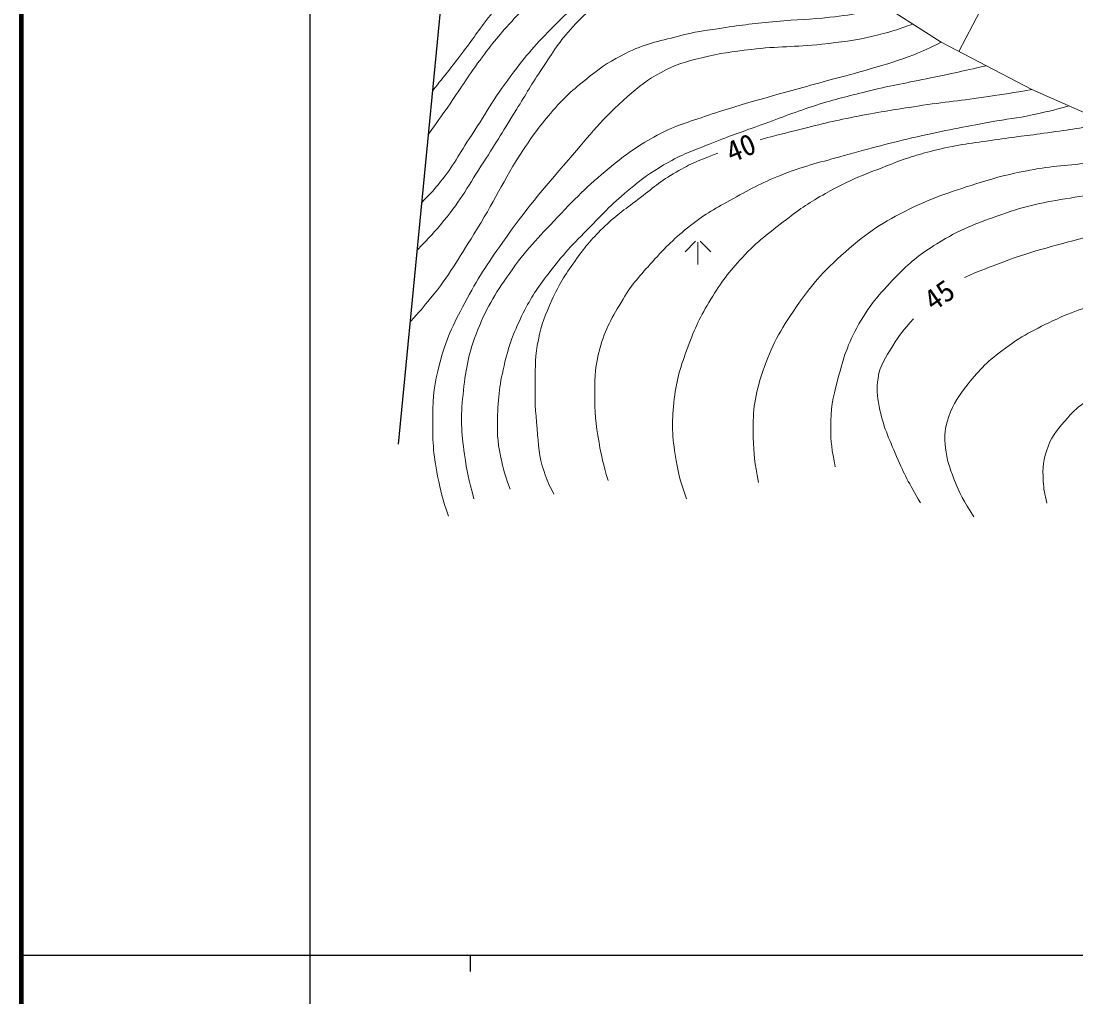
# Model space of a CAD drawing. Units: millimetres, scale not verified. Extents: x 40000 to 680000, y 20000 to 380000.
# Drawn here: x 40000 to 105745, y 202409 to 263190 of the extents above; entities that cross this region are included whole.
import ezdxf
from ezdxf.enums import TextEntityAlignment as Align

# ---------------------------------------------------------------- set-up
doc = ezdxf.new("R2010")
doc.units = ezdxf.units.MM
doc.header["$LTSCALE"] = 1000
for name, color, linetype, lineweight in [('M-BMK-OTRS', 5, 'Continuous', 25), ('M-TTL', 2, 'Continuous', 140), ('M-TTL-BAND', 7, 'Continuous', 25), ('M-WORK', 1, 'Continuous', 13)]:
    doc.layers.add(name, color=color, linetype=linetype, lineweight=lineweight)
doc.styles.add('ＭＳ ゴシック', font='')
doc.styles.get('ＭＳ ゴシック').set_extended_font_data('MS Gothic')

msp = doc.modelspace()

# ---------------------------------------------------------------- linework, layer by layer
at = {"layer": 'M-BMK-OTRS'}
msp.add_line((63517, 236834), (67937, 282208), dxfattribs=at)
at = {"layer": 'M-TTL'}
msp.add_line((40000, 380000), (40000, 20000), dxfattribs=at)
at = {"layer": 'M-TTL-BAND'}
for p, q in [((58000, 370000), (58000, 20000)), ((40000, 205000), (579000, 205000)), ((68000, 205000), (68000, 204000))]:
    msp.add_line(p, q, dxfattribs=at)
at = {"layer": 'M-WORK'}
for p, q in [((98458, 261294), (105347, 274536)), ((91724, 265481), (97354, 261869)), ((97354, 261869), (103003, 258929)), ((103003, 258929), (107804, 256803)), ((82040, 249482), (81381, 248823)), ((82181, 248023), (82181, 249423)), ((82981, 248823), (82323, 249482))]:
    msp.add_line(p, q, dxfattribs=at)
for points, knots in [([(65664, 258876), (66483, 259894), (66696, 260161), (67340, 260998), (68050, 261922), (68411, 262468), (69122, 263390), (69839, 264320), (70164, 264911), (70999, 265736), (71639, 266368), (72037, 266697), (72805, 267167), (73498, 267590), (73942, 267731), (74705, 268011), (75862, 268436), (76559, 268526), (77754, 268832), (78565, 269039), (79027, 269129), (79841, 269324), (80895, 269578), (81501, 269666), (82538, 269981), (83379, 270236), (83668, 270339), (84662, 270718)], [0, 0, 0, 0, 1, 1, 1, 2, 2, 2, 3, 3, 3, 4, 4, 4, 5, 5, 5, 6, 6, 6, 7, 7, 7, 8, 8, 8, 9, 9, 9, 9]), ([(65399, 256154), (65981, 256966), (66127, 257174), (66589, 257832), (67389, 258969), (67775, 259649), (68606, 260764), (69389, 261812), (69845, 262391), (70741, 263344), (71598, 264254), (72034, 264837), (73063, 265548), (73973, 266178), (74602, 266334), (75619, 266768), (76745, 267248), (77381, 267512), (78551, 267870), (79818, 268258), (80558, 268366), (81858, 268621), (82742, 268794), (83252, 268810), (84133, 268996), (84970, 269173), (85256, 269252), (86256, 269536)], [0, 0, 0, 0, 1, 1, 1, 2, 2, 2, 3, 3, 3, 4, 4, 4, 5, 5, 5, 6, 6, 6, 7, 7, 7, 8, 8, 8, 9, 9, 9, 9]), ([(64985, 251897), (65477, 252390), (65613, 252556), (65991, 253000), (66863, 254025), (67176, 254733), (67926, 255850), (68954, 257382), (69417, 258319), (70530, 259790), (71500, 261072), (72084, 261767), (73227, 262898), (74142, 263803), (74665, 264320), (75737, 265032), (76952, 265840), (77758, 266104), (79137, 266580), (80203, 266948), (80838, 267047), (81952, 267214), (83197, 267399), (83908, 267397), (85165, 267448), (86700, 267510), (87227, 267485), (89097, 267429)], [0, 0, 0, 0, 1, 1, 1, 2, 2, 2, 3, 3, 3, 4, 4, 4, 5, 5, 5, 6, 6, 6, 7, 7, 7, 8, 8, 8, 9, 9, 9, 9]), ([(64697, 248943), (65506, 249756), (65734, 250024), (66349, 250760), (67456, 252087), (67893, 252971), (68835, 254419), (69654, 255679), (70080, 256405), (70876, 257679), (71499, 258677), (71817, 259257), (72471, 260236), (73172, 261288), (73533, 261913), (74394, 262839), (74898, 263382), (75184, 263711), (75825, 264082), (76375, 264401), (76722, 264515), (77326, 264716), (77830, 264883), (78019, 264930), (78639, 265067)], [0, 0, 0, 0, 1, 1, 1, 2, 2, 2, 3, 3, 3, 4, 4, 4, 5, 5, 5, 6, 6, 6, 7, 7, 7, 8, 8, 8, 8]), ([(64261, 244471), (64882, 245136), (65049, 245349), (65528, 245935), (66719, 247389), (67221, 248332), (68225, 249922), (69502, 251942), (70004, 253205), (71321, 255199), (71974, 256186), (72375, 256721), (73151, 257615), (73962, 258550), (74500, 259006), (75473, 259773), (76275, 260405), (76762, 260727), (77677, 261180), (78895, 261782), (79671, 261910), (80985, 262259), (82011, 262531), (82609, 262587), (83658, 262751), (84990, 262959), (85742, 263040), (87083, 263173), (88381, 263302), (89117, 263281), (90413, 263431), (91272, 263531), (91765, 263563), (92594, 263807), (93042, 263939), (93210, 263990), (93723, 264199)], [0, 0, 0, 0, 1, 1, 1, 2, 2, 2, 3, 3, 3, 4, 4, 4, 5, 5, 5, 6, 6, 6, 7, 7, 7, 8, 8, 8, 9, 9, 9, 10, 10, 10, 11, 11, 11, 12, 12, 12, 12]), ([(66639, 232343), (66259, 233480), (66159, 233857), (65959, 234852), (65671, 236285), (65647, 237120), (65654, 238582), (65661, 239857), (65752, 240585), (66076, 241818), (66487, 243380), (66887, 244218), (67648, 245641), (68469, 247177), (69012, 247995), (70017, 249418), (71499, 251515), (72436, 252616), (74121, 254554), (75503, 256144), (76215, 257111), (77804, 258494), (78561, 259154), (79011, 259511), (79891, 259995), (80812, 260503), (81404, 260654), (82424, 260910), (83604, 261206), (84289, 261277), (85497, 261426), (87211, 261637), (88190, 261556), (89906, 261754), (91158, 261899), (91870, 261951), (93096, 262247), (94083, 262485), (94440, 262598), (95584, 263004)], [0, 0, 0, 0, 1, 1, 1, 2, 2, 2, 3, 3, 3, 4, 4, 4, 5, 5, 5, 6, 6, 6, 7, 7, 7, 8, 8, 8, 9, 9, 9, 10, 10, 10, 11, 11, 11, 12, 12, 12, 13, 13, 13, 13]), ([(68224, 233435), (67879, 234687), (67789, 235101), (67638, 236191), (67437, 237634), (67385, 238472), (67544, 239920), (67708, 241420), (67829, 242285), (68365, 243696), (68965, 245279), (69480, 246109), (70452, 247496), (71478, 248959), (72203, 249669), (73431, 250967), (74718, 252327), (75464, 253079), (76925, 254251), (77925, 255051), (78517, 255475), (79646, 256080), (80825, 256712), (81572, 256887), (82836, 257323), (84167, 257782), (84932, 257983), (86284, 258379), (87835, 258832), (88713, 259051), (90271, 259481), (91334, 259774), (91935, 259919), (92992, 260231), (94036, 260540), (94633, 260690), (95642, 261099), (96321, 261375), (96559, 261479), (97354, 261869)], [0, 0, 0, 0, 1, 1, 1, 2, 2, 2, 3, 3, 3, 4, 4, 4, 5, 5, 5, 6, 6, 6, 7, 7, 7, 8, 8, 8, 9, 9, 9, 10, 10, 10, 11, 11, 11, 12, 12, 12, 13, 13, 13, 13]), ([(70473, 234036), (70187, 234803), (70112, 235062), (69957, 235740), (69723, 236757), (69664, 237355), (69691, 238398), (69726, 239802), (69827, 240599), (70160, 241963), (70461, 243199), (70740, 243871), (71301, 245012), (71797, 246021), (72176, 246537), (72849, 247436), (73770, 248665), (74389, 249276), (75461, 250376), (76477, 251419), (77045, 252014), (78181, 252924), (78988, 253571), (79469, 253905), (80370, 254410), (81365, 254967), (81986, 255157), (83044, 255583), (84235, 256061), (84919, 256285), (86124, 256724), (87471, 257214), (88214, 257526), (89580, 257959), (90786, 258342), (91479, 258499), (92707, 258804), (94150, 259162), (94974, 259293), (96429, 259601), (97131, 259750), (97526, 259824), (98227, 259976), (98980, 260140), (99219, 260196), (100150, 260414)], [0, 0, 0, 0, 1, 1, 1, 2, 2, 2, 3, 3, 3, 4, 4, 4, 5, 5, 5, 6, 6, 6, 7, 7, 7, 8, 8, 8, 9, 9, 9, 10, 10, 10, 11, 11, 11, 12, 12, 12, 13, 13, 13, 14, 14, 14, 15, 15, 15, 15]), ([(86062, 255801), (87252, 256123), (87565, 256203), (88532, 256443), (89949, 256794), (90743, 256995), (92176, 257271), (93623, 257550), (94440, 257673), (95897, 257897), (97615, 258161), (98589, 258227), (100307, 258491), (101361, 258653), (101702, 258706), (103003, 258929)], [0, 0, 0, 0, 1, 1, 1, 2, 2, 2, 3, 3, 3, 4, 4, 4, 5, 5, 5, 5]), ([(76584, 234580), (76270, 235666), (76186, 236007), (76021, 236941), (75810, 238136), (75756, 238823), (75755, 240037), (75755, 241113), (75789, 241734), (76068, 242773), (76414, 244063), (76834, 244724), (77522, 245869), (78118, 246861), (78577, 247339), (79352, 248199), (80204, 249146), (80713, 249660), (81713, 250450), (82675, 251211), (83297, 251529), (84371, 252124), (85582, 252794), (86268, 253175), (87561, 253672), (88985, 254218), (89828, 254401), (91298, 254813), (93065, 255309), (94060, 255572), (95848, 255986), (97638, 256400), (98654, 256574), (100460, 256908), (101460, 257093), (102030, 257137), (103025, 257346), (103927, 257535), (104230, 257614), (105318, 257904)], [0, 0, 0, 0, 1, 1, 1, 2, 2, 2, 3, 3, 3, 4, 4, 4, 5, 5, 5, 6, 6, 6, 7, 7, 7, 8, 8, 8, 9, 9, 9, 10, 10, 10, 11, 11, 11, 12, 12, 12, 13, 13, 13, 13]), ([(81464, 233436), (81052, 234666), (80927, 235101), (80761, 236204), (80560, 237536), (80562, 238313), (80714, 239652), (80861, 240950), (81107, 241662), (81558, 242888), (82004, 244100), (82320, 244763), (82989, 245867), (83650, 246958), (84094, 247534), (84959, 248471), (85920, 249511), (86584, 249973), (87703, 250839), (88607, 251539), (89149, 251892), (90142, 252458), (91667, 253327), (92612, 253648), (94247, 254287), (95329, 254710), (95958, 254895), (97085, 255178), (98464, 255525), (99268, 255572), (100673, 255788), (101962, 255987), (102690, 256052), (103981, 256234), (105476, 256445), (105949, 256518), (107804, 256803)], [0, 0, 0, 0, 1, 1, 1, 2, 2, 2, 3, 3, 3, 4, 4, 4, 5, 5, 5, 6, 6, 6, 7, 7, 7, 8, 8, 8, 9, 9, 9, 10, 10, 10, 11, 11, 11, 12, 12, 12, 12]), ([(73201, 233731), (72880, 234342), (72793, 234568), (72599, 235130), (72254, 236131), (72262, 236751), (72161, 237804), (72053, 238936), (72018, 239576), (72036, 240713), (72053, 241742), (72030, 242332), (72239, 243339), (72447, 244338), (72659, 244883), (73084, 245810), (73539, 246803), (73877, 247325), (74507, 248218), (75118, 249086), (75501, 249553), (76258, 250298), (77044, 251071), (77571, 251410), (78447, 252080), (79355, 252774), (79833, 253216), (80824, 253784), (81789, 254338), (82196, 254495), (83419, 254957)], [0, 0, 0, 0, 1, 1, 1, 2, 2, 2, 3, 3, 3, 4, 4, 4, 5, 5, 5, 6, 6, 6, 7, 7, 7, 8, 8, 8, 9, 9, 9, 10, 10, 10, 10]), ([(85956, 234460), (85715, 235722), (85661, 236169), (85639, 237275), (85610, 238771), (85669, 239651), (86132, 241075), (86677, 242752), (87147, 243661), (88137, 245120), (89214, 246708), (89935, 247546), (91374, 248815), (92786, 250060), (93694, 250660), (95385, 251488), (97051, 252305), (98069, 252585), (99837, 253150), (100894, 253487), (101502, 253633), (102589, 253853), (104115, 254163), (104998, 254175), (106545, 254354), (107850, 254504), (108584, 254563), (109891, 254698), (111104, 254823), (111482, 254862), (112995, 255020)], [0, 0, 0, 0, 1, 1, 1, 2, 2, 2, 3, 3, 3, 4, 4, 4, 5, 5, 5, 6, 6, 6, 7, 7, 7, 8, 8, 8, 9, 9, 9, 10, 10, 10, 10]), ([(90745, 235424), (90528, 236521), (90467, 236918), (90463, 237886), (90459, 239039), (90588, 239693), (90886, 240806), (91266, 242226), (91496, 243046), (92223, 244324), (92986, 245668), (93608, 246313), (94685, 247420), (95517, 248276), (96066, 248688), (97078, 249320), (98549, 250239), (99488, 250572), (101124, 251150), (102736, 251720), (103694, 251886), (105380, 252170), (107040, 252450), (107992, 252454), (109673, 252557), (111745, 252684), (112908, 252758), (114985, 252768), (118505, 252785), (120475, 252620), (123992, 252451), (126165, 252347), (127393, 252379), (129550, 252100), (131379, 251863), (132434, 251805), (134194, 251255), (135995, 250693), (136950, 250170), (138557, 249180), (140088, 248236), (140804, 247493), (142145, 246295), (143782, 244831), (144634, 243935), (146121, 242319), (147541, 240776), (148231, 239819), (149568, 238203), (150882, 236615), (151594, 235707), (152911, 234122), (153976, 232839), (154316, 232434), (155655, 230850)], [0, 0, 0, 0, 1, 1, 1, 2, 2, 2, 3, 3, 3, 4, 4, 4, 5, 5, 5, 6, 6, 6, 7, 7, 7, 8, 8, 8, 9, 9, 9, 10, 10, 10, 11, 11, 11, 12, 12, 12, 13, 13, 13, 14, 14, 14, 15, 15, 15, 16, 16, 16, 17, 17, 17, 18, 18, 18, 18]), ([(98793, 247214), (99764, 247643), (100051, 247745), (100868, 248058), (102947, 248854), (104174, 249128), (106322, 249712), (107378, 249998), (107981, 250131), (109066, 250275), (110975, 250528), (112065, 250497), (113991, 250521), (116712, 250554), (118236, 250406), (120957, 250380), (123114, 250359), (124326, 250496), (126481, 250380), (128273, 250284), (129307, 250337), (131054, 249923), (132793, 249510), (133753, 249149), (135346, 248340), (136974, 247512), (137813, 246896), (139252, 245771), (140800, 244561), (141623, 243815), (142981, 242394), (144573, 240727), (145292, 239637), (146710, 237820), (147852, 236358), (148382, 235454), (149560, 234021), (150399, 232999), (150879, 232419), (151882, 231558), (152476, 231047), (152701, 230863), (153465, 230327)], [0, 0, 0, 0, 1, 1, 1, 2, 2, 2, 3, 3, 3, 4, 4, 4, 5, 5, 5, 6, 6, 6, 7, 7, 7, 8, 8, 8, 9, 9, 9, 10, 10, 10, 11, 11, 11, 12, 12, 12, 13, 13, 13, 14, 14, 14, 14]), ([(99374, 232317), (98739, 233353), (98499, 233698), (98143, 234674), (97874, 235410), (97698, 235830), (97615, 236609), (97548, 237239), (97546, 237618), (97720, 238227), (97987, 239155), (98286, 239649), (98881, 240408), (99649, 241387), (100140, 241911), (101133, 242660), (102362, 243587), (103149, 243983), (104546, 244630), (105874, 245246), (106683, 245451), (108099, 245826), (109657, 246239), (110551, 246398), (112145, 246635), (114018, 246915), (115074, 247062), (116965, 247163), (119435, 247295), (120832, 247263), (123297, 247058), (124576, 246951), (125288, 246801), (126534, 246495), (128066, 246118), (128919, 245821), (130334, 245123), (131588, 244504), (132194, 243977), (133324, 243153), (134413, 242358), (134991, 241867), (135998, 240971), (137443, 239686), (138162, 238869), (139516, 237488), (140469, 236517), (140957, 235928), (141908, 234955), (142891, 233950), (143349, 233281), (144453, 232410), (145188, 231831), (145480, 231624), (146423, 231050)], [0, 0, 0, 0, 1, 1, 1, 2, 2, 2, 3, 3, 3, 4, 4, 4, 5, 5, 5, 6, 6, 6, 7, 7, 7, 8, 8, 8, 9, 9, 9, 10, 10, 10, 11, 11, 11, 12, 12, 12, 13, 13, 13, 14, 14, 14, 15, 15, 15, 16, 16, 16, 17, 17, 17, 18, 18, 18, 18]), ([(96049, 233176), (95299, 234492), (95071, 234898), (94571, 236061), (94060, 237251), (93737, 237923), (93480, 239192), (93344, 239866), (93305, 240272), (93410, 240951), (93541, 241802), (93878, 242221), (94325, 242957), (94757, 243669), (94980, 243922), (95626, 244646)], [0, 0, 0, 0, 1, 1, 1, 2, 2, 2, 3, 3, 3, 4, 4, 4, 5, 5, 5, 5]), ([(103943, 233155), (103779, 233758), (103743, 233992), (103709, 234539), (103655, 235388), (103711, 235901), (104014, 236697), (104314, 237485), (104685, 237838), (105233, 238479), (105629, 238943), (105898, 239173), (106406, 239511), (107285, 240098), (107854, 240317), (108845, 240684), (110088, 241144), (110810, 241341), (112105, 241622), (113264, 241874), (113924, 241993), (115107, 242068), (116068, 242128), (116618, 242135), (117570, 241997), (118793, 241820), (119481, 241635), (120619, 241153), (121827, 240641), (122478, 240278), (123574, 239558), (125029, 238602), (125764, 237951), (127140, 236884), (129458, 235086), (130180, 234428), (132909, 232076)], [0, 0, 0, 0, 1, 1, 1, 2, 2, 2, 3, 3, 3, 4, 4, 4, 5, 5, 5, 6, 6, 6, 7, 7, 7, 8, 8, 8, 9, 9, 9, 10, 10, 10, 11, 11, 11, 12, 12, 12, 12])]:
    msp.add_open_spline(points, degree=3, knots=knots, dxfattribs=at)

# ---------------------------------------------------------------- texts
at = {"layer": 'M-WORK', "style": 'ＭＳ ゴシック'}
for s, rotation, p in [('40', 22.739, (84862, 255299)), ('45', 34.941, (97228, 246121))]:
    msp.add_text(s, height=1320, rotation=rotation, dxfattribs=at).set_placement(p, align=Align.MIDDLE_CENTER)

doc.saveas('drawing.dxf')
